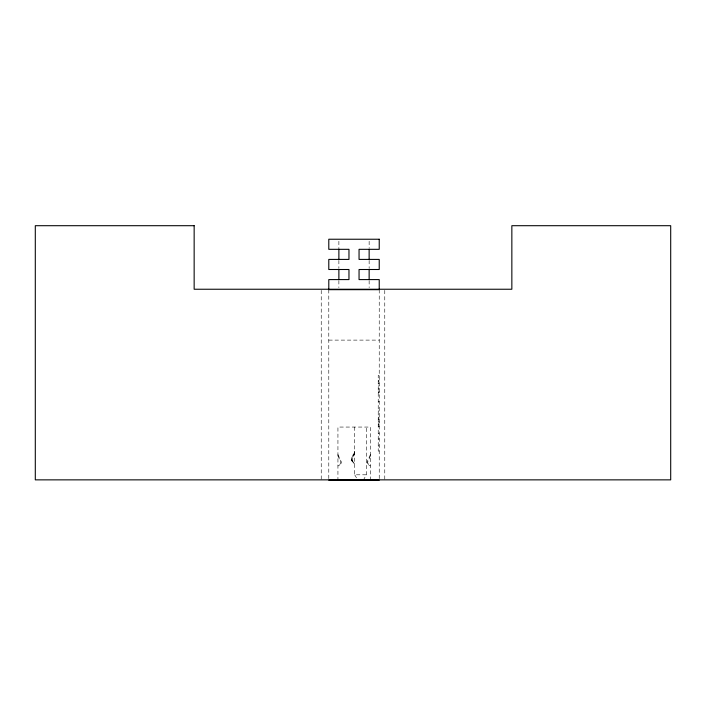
<?xml version="1.0" encoding="UTF-8"?>
<svg xmlns="http://www.w3.org/2000/svg" width="706" height="706" viewBox="0 0 706 706"><rect width="100%" height="100%" fill="white"/><g stroke="black" fill="none" stroke-linecap="round" stroke-linejoin="round"><path stroke-width="0.53" stroke-dasharray="3.53 2.65" d="M354.712 452.581L351.959 458.953A3.053 3.053 0 0 0 354.712 462.112M354.712 453.217L351.959 459.588A3.053 3.053 0 0 0 354.712 462.748A3.786 3.786 0 0 1 351.297 458.829L354.712 451.31M370.474 455.758L367.711 462.13A3.053 3.053 0 0 0 370.465 465.289M354.712 451.946L351.297 459.465A3.786 3.786 0 0 0 354.712 463.383M370.474 454.487L367.041 462.006A3.786 3.786 0 0 0 370.474 465.925M363.228 480.301L366.405 474.803L366.405 427.059M328.793 340.107L379.228 340.107M379.228 375.415L378.222 375.415L378.222 451.063L379.228 451.063M378.222 380.446L379.228 380.446M378.222 381.169L379.228 381.169M378.222 383.164L379.228 383.164M378.222 385.961L379.228 385.961M378.222 388.9L379.228 388.9M378.222 391.283L379.228 391.283M378.222 392.315L379.228 392.315M378.222 392.545L379.228 392.545M378.222 401.776L379.228 401.776M378.222 411.007L379.228 411.007M378.222 417.167L379.228 417.167M378.222 418.111L379.228 418.111M378.222 419.611L379.228 419.611M378.222 421.332L379.228 421.332M378.222 422.92L379.228 422.92M378.222 424.024L379.228 424.024M378.222 424.43L379.228 424.43M378.222 426L379.228 426M378.222 426.195L379.228 426.195M378.222 433.449L379.228 433.449M378.222 438.964L379.228 439.061M378.222 446.024L379.228 446.024M354.712 427.059L354.712 474.803L366.405 474.803M354.712 474.803L357.889 480.301M337.927 454.487L341.36 462.006A3.786 3.786 0 0 1 337.927 465.925M337.927 455.758L340.698 462.13A3.053 3.053 0 0 1 337.936 465.289M384.77 290.342L384.77 479.859M379.228 289.672L379.228 480.212M370.474 480.301L370.465 427.059L337.936 427.059L337.936 480.301M369.141 241.258L369.141 248.318M369.141 260.417L369.141 268.492M369.141 280.591L369.141 287.66M338.88 241.258L338.88 249.324M338.88 260.417L338.88 268.492M338.88 280.591L338.88 287.66M328.793 289.672L328.793 480.212M321.23 290.342L321.23 479.859"/><path stroke-width="1.06" d="M328.793 480.212L379.228 480.212M337.936 480.301L370.474 480.301M369.141 249.324L369.141 259.411M369.141 269.498L369.141 279.585M338.88 249.324L338.88 259.411M338.88 269.498L338.88 279.585M194.15 225.699L35.3 225.699L35.3 479.859L670.7 479.859L670.7 225.699L511.85 225.699L511.85 289.239L194.15 289.239L194.15 225.699M379.228 239.237L328.793 239.237L328.793 249.324L348.967 249.324L348.967 259.411L328.793 259.411L328.793 269.498L348.967 269.498L348.967 279.585L328.793 279.585L328.793 289.672L379.228 289.672L379.228 279.585L359.054 279.585L359.054 269.498L379.228 269.498L379.228 259.411L359.054 259.411L359.054 249.324L379.228 249.324L379.228 239.237"/></g></svg>
